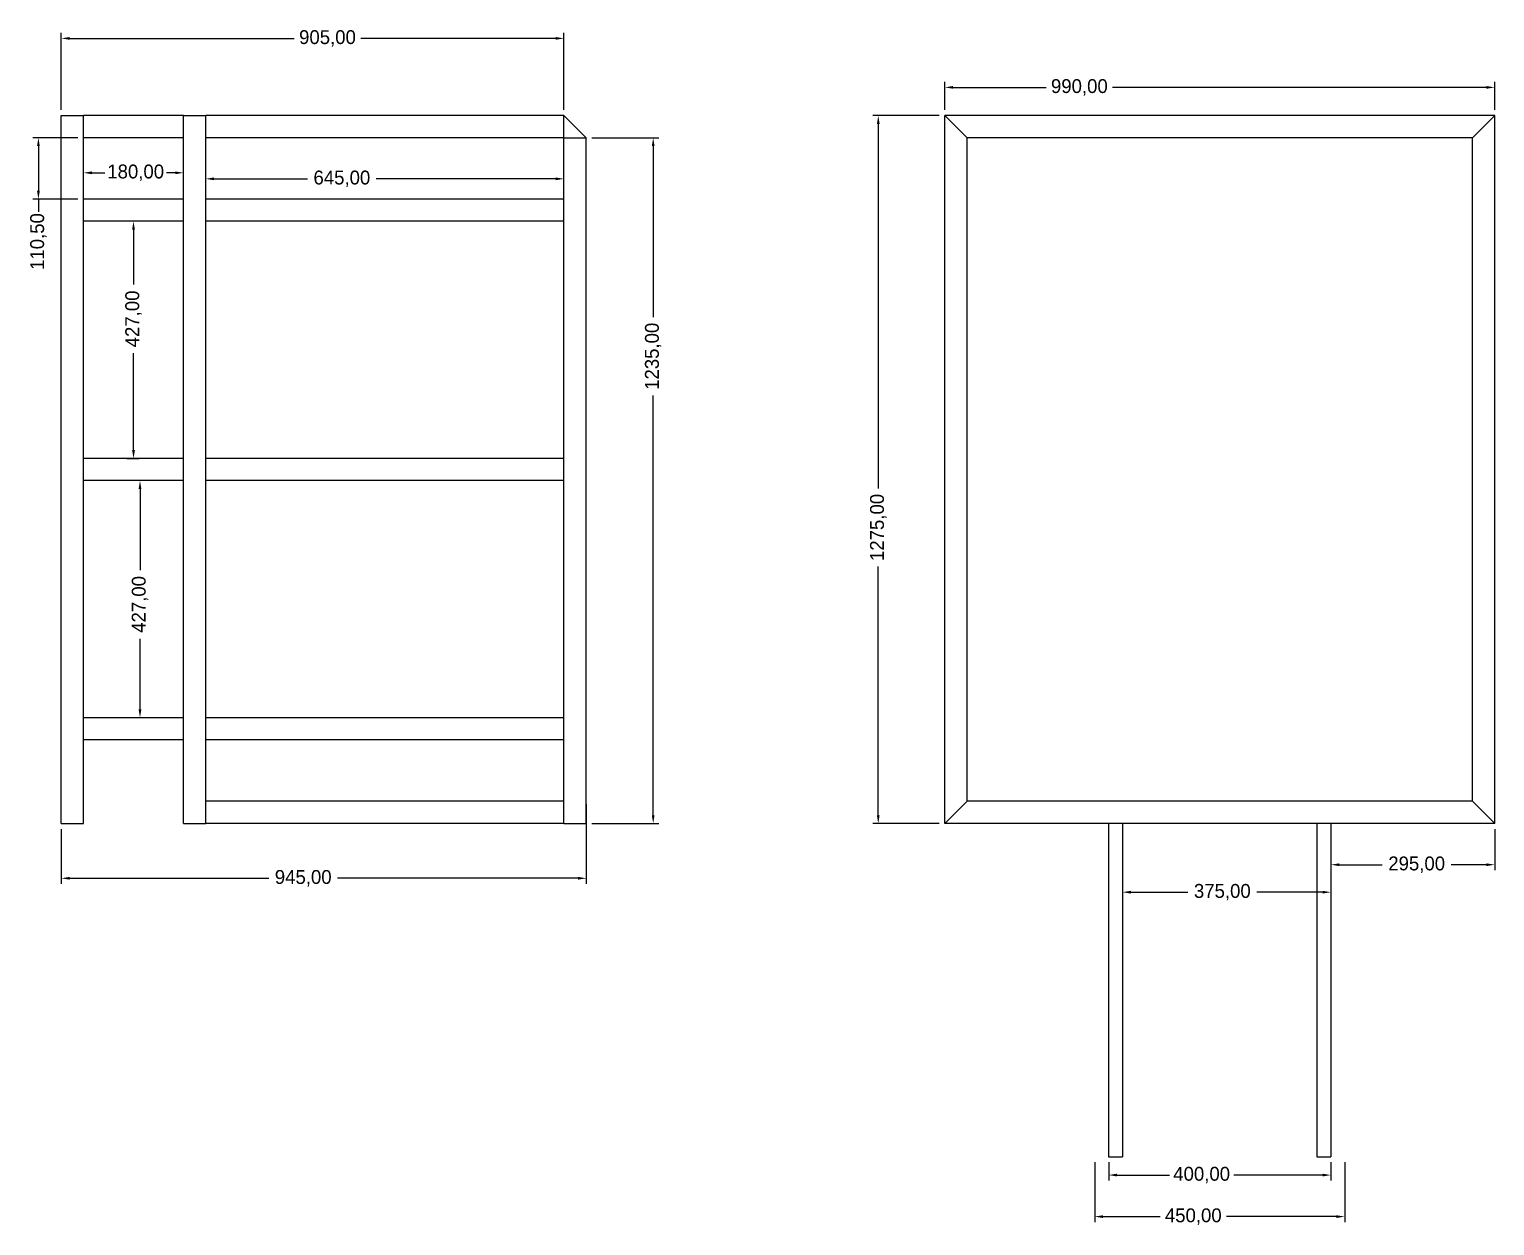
# Model space of a CAD drawing. Header units: millimetres. Extents: x 1539 to 19798, y -4932 to 6751.
# Drawn here: x 4827 to 7465, y -4569 to -2415 of the extents above; entities that cross this region are included whole.
import ezdxf

# ---------------------------------------------------------------- set-up
doc = ezdxf.new("R2010")
doc.units = ezdxf.units.MM
doc.header["$PDSIZE"] = -1
doc.dimstyles.new('ISO-25', dxfattribs={"dimtxt": 2.5, "dimasz": 2.5, "dimexe": 1.25, "dimexo": 0.625, "dimtad": 1, "dimtxsty": 'Standard', "dimcen": 2.5, "dimadec": 0, "dimazin": 0, "dimtfac": 1, "dimtmove": 0, "dimatfit": 3, "dimfxl": 1, "dimarcsym": 0})

# ---------------------------------------------------------------- blocks, each defined once
blk = doc.blocks.new('*D17')
at = {"color": 0, "lineweight": -2}
for p, q in [((6475.5, -2560), (6475.5, -2509.3)), ((6490.5, -2519.3), (6657.9, -2519.3)), ((7450.5, -2519.3), (6777.6, -2519.3)), ((7465.5, -2560), (7465.5, -2509.3))]:
    blk.add_line(p, q, dxfattribs=at)
at = {"color": 0}
for points in [[(6490.5, -2516.8), (6490.5, -2521.8), (6475.5, -2519.3)], [(7450.5, -2516.8), (7450.5, -2521.8), (7465.5, -2519.3)]]:
    blk.add_solid(points, dxfattribs=at)
at = {"layer": 'Defpoints', "color": 0}
for p in [(6475.5, -2519.3), (6475.5, -2570), (7465.5, -2570)]:
    blk.add_point(p, dxfattribs=at)
at = {"color": 0, "insert": (6717.7, -2519.3), "char_height": 25, "attachment_point": 5}
blk.add_mtext('990,00', dxfattribs=at)
blk = doc.blocks.new('*D18')
at = {"color": 0, "lineweight": -2}
for p, q in [((6465.5, -2570), (6345.7, -2570)), ((6355.7, -2585), (6355.7, -3241.6)), ((6355.7, -3830), (6355.7, -3382.1)), ((6465.5, -3845), (6345.7, -3845))]:
    blk.add_line(p, q, dxfattribs=at)
at = {"color": 0}
for points in [[(6353.2, -2585), (6358.2, -2585), (6355.7, -2570)], [(6353.2, -3830), (6358.2, -3830), (6355.7, -3845)]]:
    blk.add_solid(points, dxfattribs=at)
at = {"layer": 'Defpoints', "color": 0}
for p in [(6475.5, -2570), (6355.7, -3845), (6475.5, -3845)]:
    blk.add_point(p, dxfattribs=at)
at = {"color": 0, "insert": (6355.7, -3311.8), "char_height": 25, "attachment_point": 5, "rotation": 90}
blk.add_mtext('1275,00', dxfattribs=at)
blk = doc.blocks.new('*D19')
at = {"color": 0, "lineweight": -2}
for p, q in [((5839.9, -2610), (5960.5, -2610)), ((5950.5, -2625), (5950.5, -2933.4)), ((5950.5, -3830), (5950.5, -3073.9)), ((5839.9, -3845), (5960.5, -3845))]:
    blk.add_line(p, q, dxfattribs=at)
at = {"color": 0}
for points in [[(5948, -2625), (5953, -2625), (5950.5, -2610)], [(5948, -3830), (5953, -3830), (5950.5, -3845)]]:
    blk.add_solid(points, dxfattribs=at)
at = {"layer": 'Defpoints', "color": 0}
for p in [(5829.9, -2610), (5950.5, -2610), (5829.9, -3845)]:
    blk.add_point(p, dxfattribs=at)
at = {"color": 0, "insert": (5950.5, -3003.6), "char_height": 25, "attachment_point": 5, "rotation": 90}
blk.add_mtext('1235,00', dxfattribs=at)
blk = doc.blocks.new('*D20')
at = {"color": 0, "lineweight": -2}
for p, q in [((5144.9, -2710.5), (5144.9, -2674)), ((5159.9, -2684), (5328.1, -2684)), ((5774.9, -2684), (5452, -2684)), ((5789.9, -2710.5), (5789.9, -2674))]:
    blk.add_line(p, q, dxfattribs=at)
at = {"color": 0}
for points in [[(5159.9, -2681.5), (5159.9, -2686.5), (5144.9, -2684)], [(5774.9, -2681.5), (5774.9, -2686.5), (5789.9, -2684)]]:
    blk.add_solid(points, dxfattribs=at)
at = {"layer": 'Defpoints', "color": 0}
for p in [(5144.9, -2684), (5144.9, -2720.5), (5789.9, -2720.5)]:
    blk.add_point(p, dxfattribs=at)
at = {"color": 0, "insert": (5390, -2684), "char_height": 25, "attachment_point": 5}
blk.add_mtext('645,00', dxfattribs=at)
blk = doc.blocks.new('*D21')
at = {"color": 0, "lineweight": -2}
for p, q in [((4924.9, -2710.5), (4924.9, -2663.1)), ((5104.9, -2710.5), (5104.9, -2663.1)), ((4939.9, -2673.1), (4963.1, -2673.1)), ((5089.9, -2673.1), (5074.5, -2673.1))]:
    blk.add_line(p, q, dxfattribs=at)
at = {"color": 0}
for points in [[(4939.9, -2670.6), (4939.9, -2675.6), (4924.9, -2673.1)], [(5089.9, -2670.6), (5089.9, -2675.6), (5104.9, -2673.1)]]:
    blk.add_solid(points, dxfattribs=at)
at = {"layer": 'Defpoints', "color": 0}
for p in [(4924.9, -2673.1), (4924.9, -2720.5), (5104.9, -2720.5)]:
    blk.add_point(p, dxfattribs=at)
at = {"color": 0, "insert": (5018.8, -2673.1), "char_height": 25, "attachment_point": 5}
blk.add_mtext('180,00', dxfattribs=at)
blk = doc.blocks.new('*D22')
at = {"color": 0, "lineweight": -2}
for p, q in [((4914.9, -2610), (4833.7, -2610)), ((4843.7, -2625), (4843.7, -2705.5)), ((4914.9, -2720.5), (4833.7, -2720.5)), ((4843.7, -2720.5), (4843.7, -2743.3))]:
    blk.add_line(p, q, dxfattribs=at)
at = {"color": 0}
for points in [[(4841.2, -2625), (4846.2, -2625), (4843.7, -2610)], [(4841.2, -2705.5), (4846.2, -2705.5), (4843.7, -2720.5)]]:
    blk.add_solid(points, dxfattribs=at)
at = {"layer": 'Defpoints', "color": 0}
for p in [(4843.7, -2610), (4924.9, -2610), (4924.9, -2720.5)]:
    blk.add_point(p, dxfattribs=at)
at = {"color": 0, "insert": (4843.7, -2796.9), "char_height": 25, "attachment_point": 5, "rotation": 90}
blk.add_mtext('110,50', dxfattribs=at)
blk = doc.blocks.new('*D23')
at = {"color": 0, "lineweight": -2}
for p, q in [((5014.9, -2775.5), (5014.9, -2874.4)), ((5014.9, -3172.5), (5014.9, -2998.2)), ((5002.6, -3187.5), (5024.9, -3187.5))]:
    blk.add_line(p, q, dxfattribs=at)
at = {"color": 0}
for points in [[(5012.4, -2775.5), (5017.4, -2775.5), (5014.9, -2760.5)], [(5012.4, -3172.5), (5017.4, -3172.5), (5014.9, -3187.5)]]:
    blk.add_solid(points, dxfattribs=at)
at = {"layer": 'Defpoints', "color": 0}
for p in [(5014.9, -2760.5), (5014.9, -2760.5), (4992.6, -3187.5)]:
    blk.add_point(p, dxfattribs=at)
at = {"color": 0, "insert": (5014.9, -2936.3), "char_height": 25, "attachment_point": 5, "rotation": 90}
blk.add_mtext('427,00', dxfattribs=at)
blk = doc.blocks.new('*D24')
at = {"color": 0, "lineweight": -2}
for p, q in [((5035.7, -3227.5), (5016.6, -3227.5)), ((5026.6, -3242.5), (5026.6, -3388.5)), ((5026.6, -3639.5), (5026.6, -3512.4)), ((5035.7, -3654.5), (5016.6, -3654.5))]:
    blk.add_line(p, q, dxfattribs=at)
at = {"color": 0}
for points in [[(5024.1, -3242.5), (5029.1, -3242.5), (5026.6, -3227.5)], [(5024.1, -3639.5), (5029.1, -3639.5), (5026.6, -3654.5)]]:
    blk.add_solid(points, dxfattribs=at)
at = {"layer": 'Defpoints', "color": 0}
for p in [(5026.6, -3227.5), (5045.7, -3227.5), (5045.7, -3654.5)]:
    blk.add_point(p, dxfattribs=at)
at = {"color": 0, "insert": (5026.6, -3450.4), "char_height": 25, "attachment_point": 5, "rotation": 90}
blk.add_mtext('427,00', dxfattribs=at)
blk = doc.blocks.new('*D25')
at = {"color": 0, "lineweight": -2}
for p, q in [((5829.9, -3810.3), (5829.9, -3953.6)), ((4884.9, -3855), (4884.9, -3953.6)), ((4899.9, -3943.6), (5258.4, -3943.6)), ((5814.9, -3943.6), (5382.3, -3943.6))]:
    blk.add_line(p, q, dxfattribs=at)
at = {"color": 0}
for points in [[(4899.9, -3941.1), (4899.9, -3946.1), (4884.9, -3943.6)], [(5814.9, -3941.1), (5814.9, -3946.1), (5829.9, -3943.6)]]:
    blk.add_solid(points, dxfattribs=at)
at = {"layer": 'Defpoints', "color": 0}
for p in [(5829.9, -3800.3), (4884.9, -3845), (4884.9, -3943.6)]:
    blk.add_point(p, dxfattribs=at)
at = {"color": 0, "insert": (5320.4, -3943.6), "char_height": 25, "attachment_point": 5}
blk.add_mtext('945,00', dxfattribs=at)
blk = doc.blocks.new('*D26')
at = {"color": 0, "lineweight": -2}
for p, q in [((4884.9, -2560), (4884.9, -2421.1)), ((5789.9, -2560), (5789.9, -2421.1)), ((4899.9, -2431.1), (5304.2, -2431.1)), ((5774.9, -2431.1), (5424, -2431.1))]:
    blk.add_line(p, q, dxfattribs=at)
at = {"color": 0}
for points in [[(4899.9, -2428.6), (4899.9, -2433.6), (4884.9, -2431.1)], [(5774.9, -2428.6), (5774.9, -2433.6), (5789.9, -2431.1)]]:
    blk.add_solid(points, dxfattribs=at)
at = {"layer": 'Defpoints', "color": 0}
for p in [(4884.9, -2431.1), (4884.9, -2570), (5789.9, -2570)]:
    blk.add_point(p, dxfattribs=at)
at = {"color": 0, "insert": (5364.1, -2431.1), "char_height": 25, "attachment_point": 5}
blk.add_mtext('905,00', dxfattribs=at)
blk = doc.blocks.new('*D63')
at = {"color": 0, "lineweight": -2}
for p, q in [((6745.5, -4455), (6745.5, -4562.9)), ((7195.5, -4455), (7195.5, -4562.9)), ((6760.5, -4552.9), (6863, -4552.9)), ((7180.5, -4552.9), (6982.7, -4552.9))]:
    blk.add_line(p, q, dxfattribs=at)
at = {"color": 0}
for points in [[(6760.5, -4550.4), (6760.5, -4555.4), (6745.5, -4552.9)], [(7180.5, -4550.4), (7180.5, -4555.4), (7195.5, -4552.9)]]:
    blk.add_solid(points, dxfattribs=at)
at = {"layer": 'Defpoints', "color": 0}
for p in [(6745.5, -4445), (7195.5, -4445), (6745.5, -4552.9)]:
    blk.add_point(p, dxfattribs=at)
at = {"color": 0, "insert": (6922.8, -4552.9), "char_height": 25, "attachment_point": 5}
blk.add_mtext('450,00', dxfattribs=at)
blk = doc.blocks.new('*D68')
at = {"color": 0, "lineweight": -2}
for p, q in [((6795.5, -3855), (6795.5, -3978.7)), ((7170.5, -3855), (7170.5, -3978.7)), ((6810.5, -3968.7), (6913.2, -3968.7)), ((7155.5, -3968.7), (7037.1, -3968.7))]:
    blk.add_line(p, q, dxfattribs=at)
at = {"color": 0}
for points in [[(6810.5, -3966.2), (6810.5, -3971.2), (6795.5, -3968.7)], [(7155.5, -3966.2), (7155.5, -3971.2), (7170.5, -3968.7)]]:
    blk.add_solid(points, dxfattribs=at)
at = {"layer": 'Defpoints', "color": 0}
for p in [(6795.5, -3845), (7170.5, -3845), (6795.5, -3968.7)]:
    blk.add_point(p, dxfattribs=at)
at = {"color": 0, "insert": (6975.1, -3968.7), "char_height": 25, "attachment_point": 5}
blk.add_mtext('375,00', dxfattribs=at)
blk = doc.blocks.new('*D69')
at = {"color": 0, "lineweight": -2}
for p, q in [((6770.5, -4455), (6770.5, -4488.1)), ((7170.5, -4455), (7170.5, -4488.1)), ((6785.5, -4478.1), (6880.1, -4478.1)), ((7155.5, -4478.1), (6995.7, -4478.1))]:
    blk.add_line(p, q, dxfattribs=at)
at = {"color": 0}
for points in [[(6785.5, -4475.6), (6785.5, -4480.6), (6770.5, -4478.1)], [(7155.5, -4475.6), (7155.5, -4480.6), (7170.5, -4478.1)]]:
    blk.add_solid(points, dxfattribs=at)
at = {"layer": 'Defpoints', "color": 0}
for p in [(6770.5, -4445), (7170.5, -4445), (6770.5, -4478.1)]:
    blk.add_point(p, dxfattribs=at)
at = {"color": 0, "insert": (6937.9, -4478.1), "char_height": 25, "attachment_point": 5}
blk.add_mtext('400,00', dxfattribs=at)
blk = doc.blocks.new('*D70')
at = {"color": 0, "lineweight": -2}
for p, q in [((7170.5, -3855), (7170.5, -3929.2)), ((7465.5, -3855), (7465.5, -3929.2)), ((7185.5, -3919.2), (7263.1, -3919.2)), ((7450.5, -3919.2), (7386.9, -3919.2))]:
    blk.add_line(p, q, dxfattribs=at)
at = {"color": 0}
for points in [[(7185.5, -3916.7), (7185.5, -3921.7), (7170.5, -3919.2)], [(7450.5, -3916.7), (7450.5, -3921.7), (7465.5, -3919.2)]]:
    blk.add_solid(points, dxfattribs=at)
at = {"layer": 'Defpoints', "color": 0}
for p in [(7170.5, -3845), (7465.5, -3845), (7170.5, -3919.2)]:
    blk.add_point(p, dxfattribs=at)
at = {"color": 0, "insert": (7325, -3919.2), "char_height": 25, "attachment_point": 5}
blk.add_mtext('295,00', dxfattribs=at)

msp = doc.modelspace()

# ---------------------------------------------------------------- linework, layer by layer
for p, q in [((4884.868, -3845.0015), (4884.868, -2570.0015)), ((4884.868, -2570.0015), (4924.868, -2570.0015)), ((4924.868, -3845.0015), (4924.868, -2570.0015)), ((5104.868, -2570.0015), (4924.868, -2570.0015)), ((5104.868, -3845.0015), (5104.868, -2570.0015)), ((5104.868, -2570.0015), (5144.868, -2570.0015)), ((5144.868, -3845.0015), (5144.868, -2570.0015)), ((5789.868, -2570.0015), (5144.868, -2570.0015)), ((5789.868, -3845.0015), (5789.868, -2570.0015)), ((5829.868, -2610.0015), (5789.868, -2570.0015)), ((6475.451, -3845.0015), (6475.451, -2570.0015)), ((6515.451, -2570.0015), (6475.451, -2570.0015)), ((6515.451, -2610.0015), (6475.451, -2570.0015)), ((7425.451, -2570.0015), (6515.451, -2570.0015)), ((7465.451, -2570.0015), (7425.451, -2570.0015)), ((7425.451, -2610.0015), (7465.451, -2570.0015)), ((7465.451, -3845.0015), (7465.451, -2570.0015)), ((7465.451, -3845.0015), (7465.451, -2570.0015)), ((5104.868, -2610.0015), (4924.868, -2610.0015)), ((5789.868, -2610.0015), (5144.868, -2610.0015)), ((5789.868, -2610.0015), (5829.868, -2610.0015)), ((5829.868, -3845.0015), (5829.868, -2610.0015)), ((6515.451, -3805.0015), (6515.451, -2610.0015)), ((7425.451, -2610.0015), (6515.451, -2610.0015)), ((7425.451, -3805.0015), (7425.451, -2610.0015)), ((5104.868, -2720.5015), (4924.868, -2720.5015)), ((5789.868, -2720.5015), (5144.868, -2720.5015)), ((5104.868, -2760.5015), (4924.868, -2760.5015)), ((5789.868, -2760.5015), (5144.868, -2760.5015)), ((5104.868, -3187.5015), (4924.868, -3187.5015)), ((5789.868, -3187.5015), (5144.868, -3187.5015)), ((5104.868, -3227.5015), (4924.868, -3227.5015)), ((5789.868, -3227.5015), (5144.868, -3227.5015)), ((5104.868, -3654.5015), (4924.868, -3654.5015)), ((5789.868, -3654.5015), (5144.868, -3654.5015)), ((5104.868, -3694.5015), (4924.868, -3694.5015)), ((5789.868, -3694.5015), (5144.868, -3694.5015)), ((5789.868, -3805.0015), (5144.868, -3805.0015)), ((6475.451, -3845.0015), (6515.451, -3805.0015)), ((7425.451, -3805.0015), (6515.451, -3805.0015)), ((7425.451, -3805.0015), (7465.451, -3845.0015)), ((4884.868, -3845.0015), (4924.868, -3845.0015)), ((5104.868, -3845.0015), (5144.868, -3845.0015)), ((5789.868, -3845.0015), (5144.868, -3845.0015)), ((5789.868, -3845.0015), (5829.868, -3845.0015)), ((6515.451, -3845.0015), (6475.451, -3845.0015)), ((7425.451, -3845.0015), (6515.451, -3845.0015)), ((6770.451, -3845.0015), (6770.451, -4445.0015)), ((6795.451, -3845.0015), (6795.451, -4445.0015)), ((7145.451, -3845.0015), (7145.451, -4445.0015)), ((7170.451, -3845.0015), (7170.451, -4445.0015)), ((7465.451, -3845.0015), (7425.451, -3845.0015)), ((6770.451, -4445.0015), (6795.451, -4445.0015)), ((7145.451, -4445.0015), (7170.451, -4445.0015))]:
    msp.add_line(p, q)

# ---------------------------------------------------------------- dimensions: what is measured, and where the dimension line sits
for base, p1, p2, picture, middle in [((4884.868, -2431.1056), (5789.868, -2570.0015), (4884.868, -2570.0015), '*D26', (5364.1019, -2431.1056)), ((6475.451, -2519.2523), (7465.451, -2570.0015), (6475.451, -2570.0015), '*D17', (6717.7321, -2519.2523)), ((4924.868, -2673.1254), (5104.868, -2720.5015), (4924.868, -2720.5015), '*D21', (5018.7821, -2673.1254)), ((5144.868, -2683.9927), (5789.868, -2720.5015), (5144.868, -2720.5015), '*D20', (5390.0302, -2683.9927)), ((4884.868, -3943.62), (5829.868, -3800.327), (4884.868, -3845.0015), '*D25', (5320.3867, -3943.62)), ((6795.451, -3968.7439), (7170.451, -3845.0015), (6795.451, -3845.0015), '*D68', (6975.1466, -3968.7439)), ((7170.451, -3919.1897), (7465.451, -3845.0015), (7170.451, -3845.0015), '*D70', (7324.9948, -3919.1897)), ((6745.451, -4552.8761), (7195.451, -4445.0015), (6745.451, -4445.0015), '*D63', (6922.8483, -4552.8761)), ((6770.451, -4478.0519), (7170.451, -4445.0015), (6770.451, -4445.0015), '*D69', (6937.9094, -4478.0519))]:
    dim = msp.add_linear_dim(base=base, p1=p1, p2=p2, dimstyle='ISO-25', override={"dimtxt": 25, "dimasz": 15, "dimexe": 10, "dimexo": 10, "dimgap": 1.524, "dimtad": 0, "dimzin": 0, "dimadec": 2, "dimtzin": 0})
    dim.commit()
    dim.dimension.update_dxf_attribs({"geometry": picture, "text_midpoint": middle, "dimtype": 160})
for base, p1, p2, picture, middle in [((6355.6932, -3845.0015), (6475.451, -2570.0015), (6475.451, -3845.0015), '*D18', (6355.6932, -3311.8246)), ((4843.6961, -2610.0015), (4924.868, -2720.5015), (4924.868, -2610.0015), '*D22', (4843.6961, -2796.9003)), ((5950.4901, -2610.0015), (5829.868, -3845.0015), (5829.868, -2610.0015), '*D19', (5950.4901, -3003.65)), ((5014.868, -2760.5015), (4992.6482, -3187.5015), (5014.868, -2760.5015), '*D23', (5014.868, -2936.3087)), ((5026.6394, -3227.5015), (5045.6565, -3654.5015), (5045.6565, -3227.5015), '*D24', (5026.6394, -3450.4429))]:
    dim = msp.add_linear_dim(base=base, p1=p1, p2=p2, angle=90, dimstyle='ISO-25', override={"dimtxt": 25, "dimasz": 15, "dimexe": 10, "dimexo": 10, "dimgap": 1.524, "dimtad": 0, "dimzin": 0, "dimadec": 2, "dimtzin": 0})
    dim.commit()
    dim.dimension.update_dxf_attribs({"geometry": picture, "text_midpoint": middle, "dimtype": 160})

doc.saveas('drawing.dxf')
